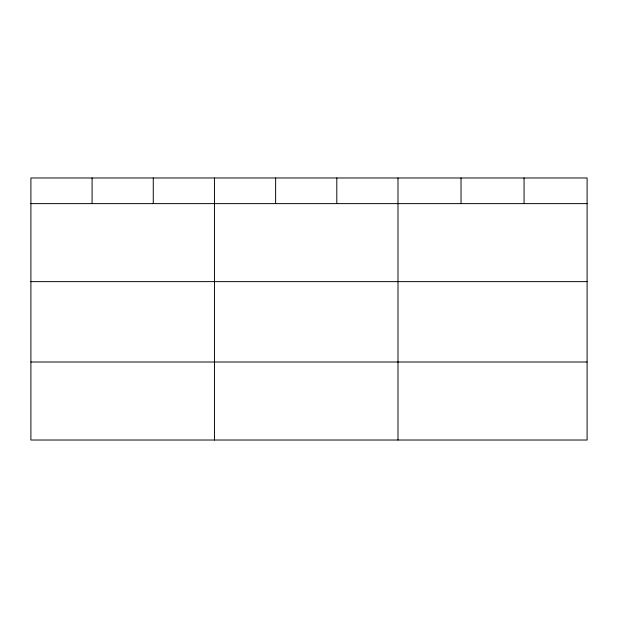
<?xml version="1.0" encoding="UTF-8"?>
<svg xmlns="http://www.w3.org/2000/svg" width="618" height="618" viewBox="0 0 618 618"><rect width="100%" height="100%" fill="white"/><g stroke="black" fill="none" stroke-linecap="round" stroke-linejoin="round"><path stroke-width="0.93" d="M587.1 281.638L587.1 177.976L30.9 177.976L30.9 440.024L587.1 440.024L587.1 281.638L30.9 281.638M30.9 203.623L587.1 203.623M30.9 362.009L587.1 362.009M524.064 177.976L524.064 203.623M461.028 177.976L461.028 203.623M397.992 177.976L397.992 440.024M336.81 177.976L336.81 203.623M275.628 177.976L275.628 203.623M214.446 177.976L214.446 440.024M153.264 177.976L153.264 203.623M92.082 177.976L92.082 203.623"/></g></svg>
